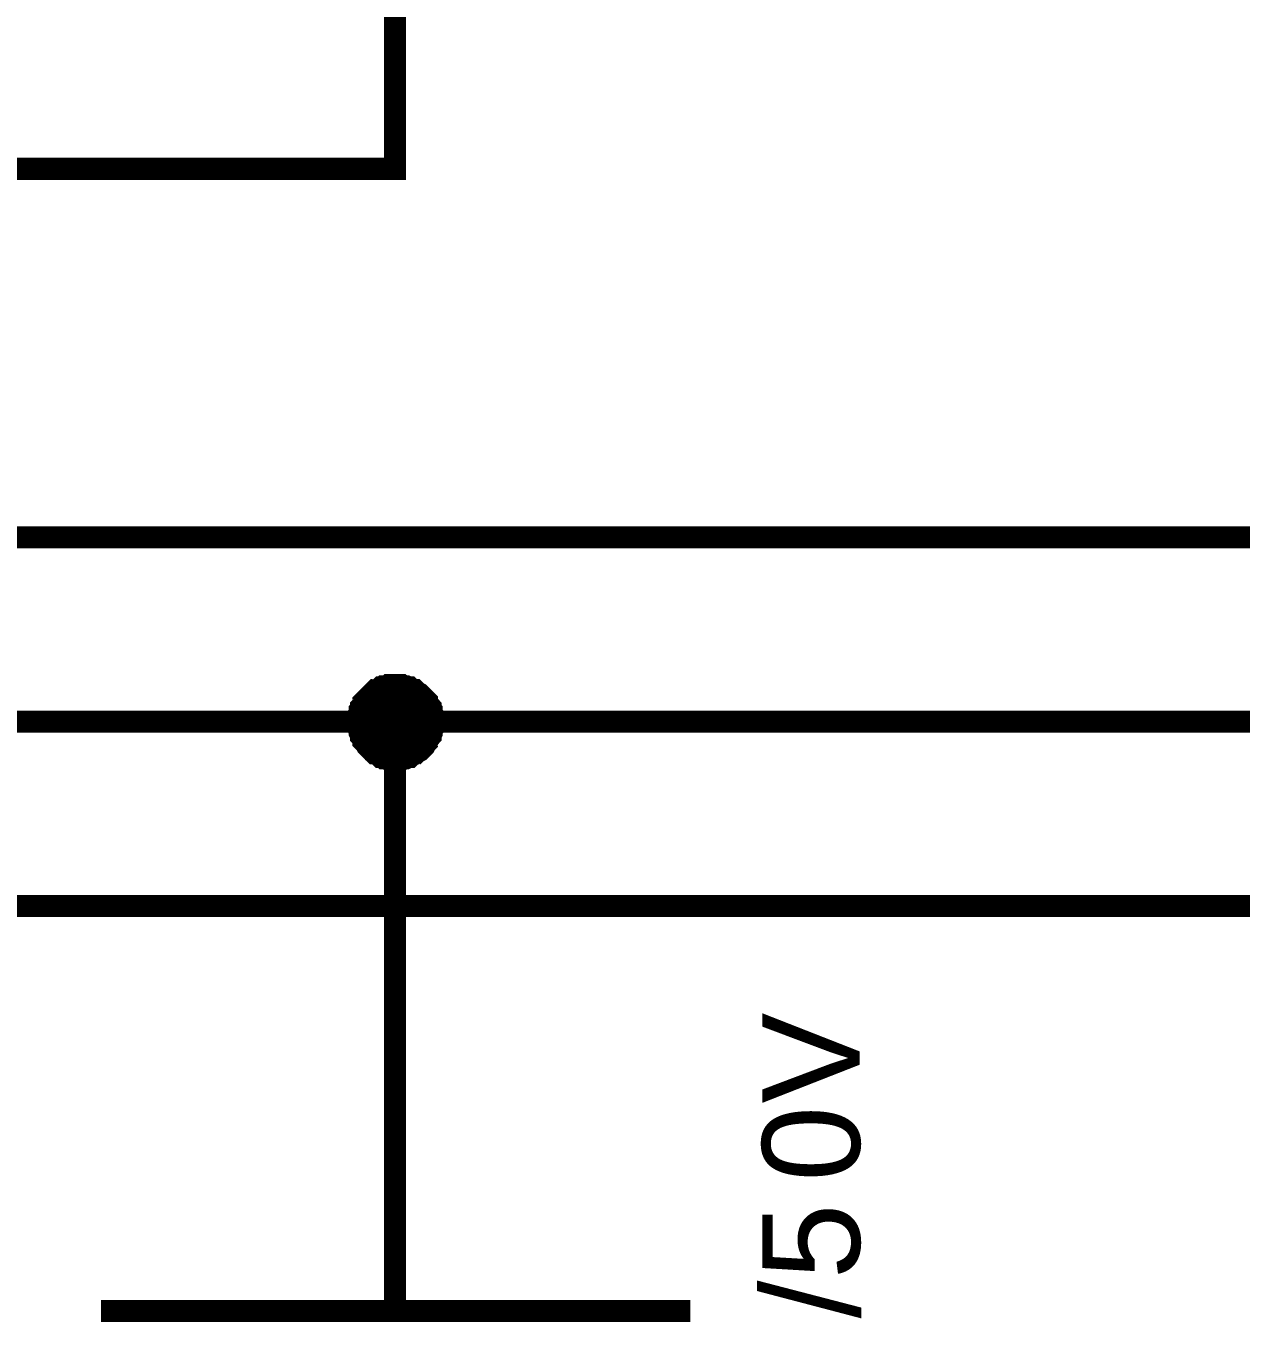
# Model space of a CAD drawing. Header units: millimetres. Extents: x -2024 to 917, y -725 to 13.
# Drawn here: x -1541.61 to -1525.12, y -349.81 to -332.22 of the extents above; entities that cross this region are included whole.
import ezdxf

# ---------------------------------------------------------------- set-up
doc = ezdxf.new("R2010")
doc.units = ezdxf.units.MM
doc.styles.get("Standard").update_dxf_attribs({"font": 'arial.ttf'})

msp = doc.modelspace()

# ---------------------------------------------------------------- linework, layer by layer
at = {"color": 7}
for points, const_width in [([(-1554.08, -327.922), (-1554.08, -334.164), (-1545.341, -334.164), (-1536.602, -334.164), (-1536.602, -331.664)], 0.3), ([(-1411.658, -339.165), (-1545.341, -339.165), (-1686.521, -339.165)], 0.3), ([(-1537.098, -341.666), (-1537.098, -341.632), (-1537.098, -341.616), (-1537.098, -341.583), (-1537.082, -341.566), (-1537.082, -341.533), (-1537.082, -341.517), (-1537.065, -341.5), (-1537.065, -341.467), (-1537.049, -341.45), (-1537.032, -341.434), (-1537.032, -341.401), (-1537.015, -341.384), (-1536.999, -341.367), (-1536.982, -341.351), (-1536.966, -341.334), (-1536.949, -341.318), (-1536.933, -341.301), (-1536.916, -341.285), (-1536.9, -341.268), (-1536.883, -341.252), (-1536.867, -341.235), (-1536.833, -341.235), (-1536.817, -341.218), (-1536.8, -341.202), (-1536.767, -341.202), (-1536.751, -341.185), (-1536.734, -341.185), (-1536.701, -341.185), (-1536.684, -341.169), (-1536.651, -341.169), (-1536.635, -341.169), (-1536.602, -341.169)], 0.3), ([(-1537.098, -341.666), (-1537.098, -341.632), (-1537.098, -341.616), (-1537.098, -341.583), (-1537.082, -341.566), (-1537.082, -341.533), (-1537.082, -341.517), (-1537.065, -341.5), (-1537.065, -341.467), (-1537.049, -341.45), (-1537.032, -341.434), (-1537.032, -341.401), (-1537.015, -341.384), (-1536.999, -341.367), (-1536.982, -341.351), (-1536.966, -341.334), (-1536.949, -341.318), (-1536.933, -341.301), (-1536.916, -341.285), (-1536.9, -341.268), (-1536.883, -341.252), (-1536.867, -341.235), (-1536.833, -341.235), (-1536.817, -341.218), (-1536.8, -341.202), (-1536.767, -341.202), (-1536.751, -341.185), (-1536.734, -341.185), (-1536.701, -341.185), (-1536.684, -341.169), (-1536.651, -341.169), (-1536.635, -341.169), (-1536.602, -341.169)], 0.3), ([(-1537.098, -341.666), (-1537.098, -341.632), (-1537.098, -341.616), (-1537.098, -341.583), (-1537.082, -341.566), (-1537.082, -341.533), (-1537.082, -341.517), (-1537.065, -341.5), (-1537.065, -341.467), (-1537.049, -341.45), (-1537.032, -341.434), (-1537.032, -341.401), (-1537.015, -341.384), (-1536.999, -341.367), (-1536.982, -341.351), (-1536.966, -341.334), (-1536.949, -341.318), (-1536.933, -341.301), (-1536.916, -341.285), (-1536.9, -341.268), (-1536.883, -341.252), (-1536.867, -341.235), (-1536.833, -341.235), (-1536.817, -341.218), (-1536.8, -341.202), (-1536.767, -341.202), (-1536.751, -341.185), (-1536.734, -341.185), (-1536.701, -341.185), (-1536.684, -341.169), (-1536.651, -341.169), (-1536.635, -341.169), (-1536.602, -341.169)], 0.3), ([(-1537.098, -341.666), (-1537.098, -341.632), (-1537.098, -341.616), (-1537.098, -341.583), (-1537.082, -341.566), (-1537.082, -341.533), (-1537.082, -341.517), (-1537.065, -341.5), (-1537.065, -341.467), (-1537.049, -341.45), (-1537.032, -341.434), (-1537.032, -341.401), (-1537.015, -341.384), (-1536.999, -341.367), (-1536.982, -341.351), (-1536.966, -341.334), (-1536.949, -341.318), (-1536.933, -341.301), (-1536.916, -341.285), (-1536.9, -341.268), (-1536.883, -341.252), (-1536.867, -341.235), (-1536.833, -341.235), (-1536.817, -341.218), (-1536.8, -341.202), (-1536.767, -341.202), (-1536.751, -341.185), (-1536.734, -341.185), (-1536.701, -341.185), (-1536.684, -341.169), (-1536.651, -341.169), (-1536.635, -341.169), (-1536.602, -341.169)], 0.3), ([(-1536.602, -341.169), (-1536.602, -341.169)], 0.3), ([(-1536.602, -341.169), (-1536.569, -341.169), (-1536.552, -341.169), (-1536.519, -341.169), (-1536.502, -341.185), (-1536.469, -341.185), (-1536.453, -341.185), (-1536.42, -341.202), (-1536.403, -341.202), (-1536.387, -341.218), (-1536.353, -341.235), (-1536.337, -341.235), (-1536.32, -341.252), (-1536.304, -341.268), (-1536.271, -341.285), (-1536.254, -341.301), (-1536.238, -341.318), (-1536.221, -341.334), (-1536.204, -341.351), (-1536.188, -341.367), (-1536.171, -341.384), (-1536.171, -341.401), (-1536.155, -341.434), (-1536.138, -341.45), (-1536.122, -341.467), (-1536.122, -341.5), (-1536.105, -341.517), (-1536.105, -341.533), (-1536.105, -341.566), (-1536.089, -341.583), (-1536.089, -341.616), (-1536.089, -341.632), (-1536.089, -341.666)], 0.3), ([(-1536.602, -341.169), (-1536.602, -341.169)], 0.3), ([(-1536.602, -341.169), (-1536.569, -341.169), (-1536.552, -341.169), (-1536.519, -341.169), (-1536.502, -341.185), (-1536.469, -341.185), (-1536.453, -341.185), (-1536.42, -341.202), (-1536.403, -341.202), (-1536.387, -341.218), (-1536.353, -341.235), (-1536.337, -341.235), (-1536.32, -341.252), (-1536.304, -341.268), (-1536.271, -341.285), (-1536.254, -341.301), (-1536.238, -341.318), (-1536.221, -341.334), (-1536.204, -341.351), (-1536.188, -341.367), (-1536.171, -341.384), (-1536.171, -341.401), (-1536.155, -341.434), (-1536.138, -341.45), (-1536.122, -341.467), (-1536.122, -341.5), (-1536.105, -341.517), (-1536.105, -341.533), (-1536.105, -341.566), (-1536.089, -341.583), (-1536.089, -341.616), (-1536.089, -341.632), (-1536.089, -341.666)], 0.3), ([(-1536.602, -341.169), (-1536.602, -341.169)], 0.3), ([(-1536.602, -341.169), (-1536.569, -341.169), (-1536.552, -341.169), (-1536.519, -341.169), (-1536.502, -341.185), (-1536.469, -341.185), (-1536.453, -341.185), (-1536.42, -341.202), (-1536.403, -341.202), (-1536.387, -341.218), (-1536.353, -341.235), (-1536.337, -341.235), (-1536.32, -341.252), (-1536.304, -341.268), (-1536.271, -341.285), (-1536.254, -341.301), (-1536.238, -341.318), (-1536.221, -341.334), (-1536.204, -341.351), (-1536.188, -341.367), (-1536.171, -341.384), (-1536.171, -341.401), (-1536.155, -341.434), (-1536.138, -341.45), (-1536.122, -341.467), (-1536.122, -341.5), (-1536.105, -341.517), (-1536.105, -341.533), (-1536.105, -341.566), (-1536.089, -341.583), (-1536.089, -341.616), (-1536.089, -341.632), (-1536.089, -341.666)], 0.3), ([(-1536.602, -341.169), (-1536.602, -341.169)], 0.3), ([(-1536.602, -341.169), (-1536.569, -341.169), (-1536.552, -341.169), (-1536.519, -341.169), (-1536.502, -341.185), (-1536.469, -341.185), (-1536.453, -341.185), (-1536.42, -341.202), (-1536.403, -341.202), (-1536.387, -341.218), (-1536.353, -341.235), (-1536.337, -341.235), (-1536.32, -341.252), (-1536.304, -341.268), (-1536.271, -341.285), (-1536.254, -341.301), (-1536.238, -341.318), (-1536.221, -341.334), (-1536.204, -341.351), (-1536.188, -341.367), (-1536.171, -341.384), (-1536.171, -341.401), (-1536.155, -341.434), (-1536.138, -341.45), (-1536.122, -341.467), (-1536.122, -341.5), (-1536.105, -341.517), (-1536.105, -341.533), (-1536.105, -341.566), (-1536.089, -341.583), (-1536.089, -341.616), (-1536.089, -341.632), (-1536.089, -341.666)], 0.3), ([(-1537.098, -341.666), (-1537.098, -341.632), (-1537.098, -341.616), (-1537.098, -341.583), (-1537.082, -341.566), (-1537.082, -341.533), (-1537.082, -341.517), (-1537.065, -341.5), (-1537.065, -341.467), (-1537.049, -341.45), (-1537.032, -341.434), (-1537.032, -341.401), (-1537.015, -341.384), (-1536.999, -341.367), (-1536.982, -341.351), (-1536.966, -341.334), (-1536.949, -341.318), (-1536.933, -341.301), (-1536.916, -341.285), (-1536.9, -341.268), (-1536.883, -341.252), (-1536.867, -341.235), (-1536.833, -341.235), (-1536.817, -341.218), (-1536.8, -341.202), (-1536.767, -341.202), (-1536.751, -341.185), (-1536.734, -341.185), (-1536.701, -341.185), (-1536.684, -341.169), (-1536.651, -341.169), (-1536.635, -341.169), (-1536.602, -341.169)], 0.0991), ([(-1537.098, -341.666), (-1537.098, -341.632), (-1537.098, -341.616), (-1537.098, -341.583), (-1537.082, -341.566), (-1537.082, -341.533), (-1537.082, -341.517), (-1537.065, -341.5), (-1537.065, -341.467), (-1537.049, -341.45), (-1537.032, -341.434), (-1537.032, -341.401), (-1537.015, -341.384), (-1536.999, -341.367), (-1536.982, -341.351), (-1536.966, -341.334), (-1536.949, -341.318), (-1536.933, -341.301), (-1536.916, -341.285), (-1536.9, -341.268), (-1536.883, -341.252), (-1536.867, -341.235), (-1536.833, -341.235), (-1536.817, -341.218), (-1536.8, -341.202), (-1536.767, -341.202), (-1536.751, -341.185), (-1536.734, -341.185), (-1536.701, -341.185), (-1536.684, -341.169), (-1536.651, -341.169), (-1536.635, -341.169), (-1536.602, -341.169)], 0.0991), ([(-1537.098, -341.666), (-1537.098, -341.632), (-1537.098, -341.616), (-1537.098, -341.583), (-1537.082, -341.566), (-1537.082, -341.533), (-1537.082, -341.517), (-1537.065, -341.5), (-1537.065, -341.467), (-1537.049, -341.45), (-1537.032, -341.434), (-1537.032, -341.401), (-1537.015, -341.384), (-1536.999, -341.367), (-1536.982, -341.351), (-1536.966, -341.334), (-1536.949, -341.318), (-1536.933, -341.301), (-1536.916, -341.285), (-1536.9, -341.268), (-1536.883, -341.252), (-1536.867, -341.235), (-1536.833, -341.235), (-1536.817, -341.218), (-1536.8, -341.202), (-1536.767, -341.202), (-1536.751, -341.185), (-1536.734, -341.185), (-1536.701, -341.185), (-1536.684, -341.169), (-1536.651, -341.169), (-1536.635, -341.169), (-1536.602, -341.169)], 0.0991), ([(-1537.098, -341.666), (-1537.098, -341.632), (-1537.098, -341.616), (-1537.098, -341.583), (-1537.082, -341.566), (-1537.082, -341.533), (-1537.082, -341.517), (-1537.065, -341.5), (-1537.065, -341.467), (-1537.049, -341.45), (-1537.032, -341.434), (-1537.032, -341.401), (-1537.015, -341.384), (-1536.999, -341.367), (-1536.982, -341.351), (-1536.966, -341.334), (-1536.949, -341.318), (-1536.933, -341.301), (-1536.916, -341.285), (-1536.9, -341.268), (-1536.883, -341.252), (-1536.867, -341.235), (-1536.833, -341.235), (-1536.817, -341.218), (-1536.8, -341.202), (-1536.767, -341.202), (-1536.751, -341.185), (-1536.734, -341.185), (-1536.701, -341.185), (-1536.684, -341.169), (-1536.651, -341.169), (-1536.635, -341.169), (-1536.602, -341.169)], 0.0991), ([(-1536.602, -341.169), (-1536.602, -341.169)], 0.0991), ([(-1536.602, -341.169), (-1536.569, -341.169), (-1536.552, -341.169), (-1536.519, -341.169), (-1536.502, -341.185), (-1536.469, -341.185), (-1536.453, -341.185), (-1536.42, -341.202), (-1536.403, -341.202), (-1536.387, -341.218), (-1536.353, -341.235), (-1536.337, -341.235), (-1536.32, -341.252), (-1536.304, -341.268), (-1536.271, -341.285), (-1536.254, -341.301), (-1536.238, -341.318), (-1536.221, -341.334), (-1536.204, -341.351), (-1536.188, -341.367), (-1536.171, -341.384), (-1536.171, -341.401), (-1536.155, -341.434), (-1536.138, -341.45), (-1536.122, -341.467), (-1536.122, -341.5), (-1536.105, -341.517), (-1536.105, -341.533), (-1536.105, -341.566), (-1536.089, -341.583), (-1536.089, -341.616), (-1536.089, -341.632), (-1536.089, -341.666)], 0.0991), ([(-1536.602, -341.169), (-1536.602, -341.169)], 0.0991), ([(-1536.602, -341.169), (-1536.569, -341.169), (-1536.552, -341.169), (-1536.519, -341.169), (-1536.502, -341.185), (-1536.469, -341.185), (-1536.453, -341.185), (-1536.42, -341.202), (-1536.403, -341.202), (-1536.387, -341.218), (-1536.353, -341.235), (-1536.337, -341.235), (-1536.32, -341.252), (-1536.304, -341.268), (-1536.271, -341.285), (-1536.254, -341.301), (-1536.238, -341.318), (-1536.221, -341.334), (-1536.204, -341.351), (-1536.188, -341.367), (-1536.171, -341.384), (-1536.171, -341.401), (-1536.155, -341.434), (-1536.138, -341.45), (-1536.122, -341.467), (-1536.122, -341.5), (-1536.105, -341.517), (-1536.105, -341.533), (-1536.105, -341.566), (-1536.089, -341.583), (-1536.089, -341.616), (-1536.089, -341.632), (-1536.089, -341.666)], 0.0991), ([(-1536.602, -341.169), (-1536.602, -341.169)], 0.0991), ([(-1536.602, -341.169), (-1536.569, -341.169), (-1536.552, -341.169), (-1536.519, -341.169), (-1536.502, -341.185), (-1536.469, -341.185), (-1536.453, -341.185), (-1536.42, -341.202), (-1536.403, -341.202), (-1536.387, -341.218), (-1536.353, -341.235), (-1536.337, -341.235), (-1536.32, -341.252), (-1536.304, -341.268), (-1536.271, -341.285), (-1536.254, -341.301), (-1536.238, -341.318), (-1536.221, -341.334), (-1536.204, -341.351), (-1536.188, -341.367), (-1536.171, -341.384), (-1536.171, -341.401), (-1536.155, -341.434), (-1536.138, -341.45), (-1536.122, -341.467), (-1536.122, -341.5), (-1536.105, -341.517), (-1536.105, -341.533), (-1536.105, -341.566), (-1536.089, -341.583), (-1536.089, -341.616), (-1536.089, -341.632), (-1536.089, -341.666)], 0.0991), ([(-1536.602, -341.169), (-1536.602, -341.169)], 0.0991), ([(-1536.602, -341.169), (-1536.569, -341.169), (-1536.552, -341.169), (-1536.519, -341.169), (-1536.502, -341.185), (-1536.469, -341.185), (-1536.453, -341.185), (-1536.42, -341.202), (-1536.403, -341.202), (-1536.387, -341.218), (-1536.353, -341.235), (-1536.337, -341.235), (-1536.32, -341.252), (-1536.304, -341.268), (-1536.271, -341.285), (-1536.254, -341.301), (-1536.238, -341.318), (-1536.221, -341.334), (-1536.204, -341.351), (-1536.188, -341.367), (-1536.171, -341.384), (-1536.171, -341.401), (-1536.155, -341.434), (-1536.138, -341.45), (-1536.122, -341.467), (-1536.122, -341.5), (-1536.105, -341.517), (-1536.105, -341.533), (-1536.105, -341.566), (-1536.089, -341.583), (-1536.089, -341.616), (-1536.089, -341.632), (-1536.089, -341.666)], 0.0991), ([(-1411.658, -341.666), (-1536.602, -341.666), (-1686.521, -341.666)], 0.3), ([(-1536.602, -342.179), (-1536.635, -342.179), (-1536.651, -342.179), (-1536.684, -342.179), (-1536.701, -342.162), (-1536.734, -342.162), (-1536.751, -342.162), (-1536.767, -342.146), (-1536.8, -342.146), (-1536.817, -342.129), (-1536.833, -342.113), (-1536.867, -342.096), (-1536.883, -342.096), (-1536.9, -342.08), (-1536.916, -342.063), (-1536.933, -342.046), (-1536.949, -342.03), (-1536.966, -342.013), (-1536.982, -341.997), (-1536.999, -341.964), (-1537.015, -341.947), (-1537.032, -341.93), (-1537.032, -341.914), (-1537.049, -341.881), (-1537.065, -341.864), (-1537.065, -341.848), (-1537.082, -341.815), (-1537.082, -341.798), (-1537.082, -341.765), (-1537.098, -341.748), (-1537.098, -341.715), (-1537.098, -341.699), (-1537.098, -341.666)], 0.3), ([(-1537.098, -341.666), (-1537.098, -341.666)], 0.3), ([(-1536.602, -342.179), (-1536.635, -342.179), (-1536.651, -342.179), (-1536.684, -342.179), (-1536.701, -342.162), (-1536.734, -342.162), (-1536.751, -342.162), (-1536.767, -342.146), (-1536.8, -342.146), (-1536.817, -342.129), (-1536.833, -342.113), (-1536.867, -342.096), (-1536.883, -342.096), (-1536.9, -342.08), (-1536.916, -342.063), (-1536.933, -342.046), (-1536.949, -342.03), (-1536.966, -342.013), (-1536.982, -341.997), (-1536.999, -341.964), (-1537.015, -341.947), (-1537.032, -341.93), (-1537.032, -341.914), (-1537.049, -341.881), (-1537.065, -341.864), (-1537.065, -341.848), (-1537.082, -341.815), (-1537.082, -341.798), (-1537.082, -341.765), (-1537.098, -341.748), (-1537.098, -341.715), (-1537.098, -341.699), (-1537.098, -341.666)], 0.3), ([(-1537.098, -341.666), (-1537.098, -341.666)], 0.3), ([(-1536.602, -342.179), (-1536.635, -342.179), (-1536.651, -342.179), (-1536.684, -342.179), (-1536.701, -342.162), (-1536.734, -342.162), (-1536.751, -342.162), (-1536.767, -342.146), (-1536.8, -342.146), (-1536.817, -342.129), (-1536.833, -342.113), (-1536.867, -342.096), (-1536.883, -342.096), (-1536.9, -342.08), (-1536.916, -342.063), (-1536.933, -342.046), (-1536.949, -342.03), (-1536.966, -342.013), (-1536.982, -341.997), (-1536.999, -341.964), (-1537.015, -341.947), (-1537.032, -341.93), (-1537.032, -341.914), (-1537.049, -341.881), (-1537.065, -341.864), (-1537.065, -341.848), (-1537.082, -341.815), (-1537.082, -341.798), (-1537.082, -341.765), (-1537.098, -341.748), (-1537.098, -341.715), (-1537.098, -341.699), (-1537.098, -341.666)], 0.3), ([(-1537.098, -341.666), (-1537.098, -341.666)], 0.3), ([(-1536.602, -342.179), (-1536.635, -342.179), (-1536.651, -342.179), (-1536.684, -342.179), (-1536.701, -342.162), (-1536.734, -342.162), (-1536.751, -342.162), (-1536.767, -342.146), (-1536.8, -342.146), (-1536.817, -342.129), (-1536.833, -342.113), (-1536.867, -342.096), (-1536.883, -342.096), (-1536.9, -342.08), (-1536.916, -342.063), (-1536.933, -342.046), (-1536.949, -342.03), (-1536.966, -342.013), (-1536.982, -341.997), (-1536.999, -341.964), (-1537.015, -341.947), (-1537.032, -341.93), (-1537.032, -341.914), (-1537.049, -341.881), (-1537.065, -341.864), (-1537.065, -341.848), (-1537.082, -341.815), (-1537.082, -341.798), (-1537.082, -341.765), (-1537.098, -341.748), (-1537.098, -341.715), (-1537.098, -341.699), (-1537.098, -341.666)], 0.3), ([(-1537.098, -341.666), (-1537.098, -341.666)], 0.3), ([(-1536.089, -341.666), (-1536.089, -341.699), (-1536.089, -341.715), (-1536.089, -341.748), (-1536.105, -341.765), (-1536.105, -341.798), (-1536.105, -341.815), (-1536.122, -341.848), (-1536.122, -341.864), (-1536.138, -341.881), (-1536.155, -341.914), (-1536.171, -341.93), (-1536.171, -341.947), (-1536.188, -341.964), (-1536.204, -341.997), (-1536.221, -342.013), (-1536.238, -342.03), (-1536.254, -342.046), (-1536.271, -342.063), (-1536.304, -342.08), (-1536.32, -342.096), (-1536.337, -342.096), (-1536.353, -342.113), (-1536.387, -342.129), (-1536.403, -342.146), (-1536.42, -342.146), (-1536.453, -342.162), (-1536.469, -342.162), (-1536.502, -342.162), (-1536.519, -342.179), (-1536.552, -342.179), (-1536.569, -342.179), (-1536.602, -342.179)], 0.3), ([(-1536.602, -341.666), (-1536.602, -346.666)], 0.3), ([(-1536.089, -341.666), (-1536.089, -341.699), (-1536.089, -341.715), (-1536.089, -341.748), (-1536.105, -341.765), (-1536.105, -341.798), (-1536.105, -341.815), (-1536.122, -341.848), (-1536.122, -341.864), (-1536.138, -341.881), (-1536.155, -341.914), (-1536.171, -341.93), (-1536.171, -341.947), (-1536.188, -341.964), (-1536.204, -341.997), (-1536.221, -342.013), (-1536.238, -342.03), (-1536.254, -342.046), (-1536.271, -342.063), (-1536.304, -342.08), (-1536.32, -342.096), (-1536.337, -342.096), (-1536.353, -342.113), (-1536.387, -342.129), (-1536.403, -342.146), (-1536.42, -342.146), (-1536.453, -342.162), (-1536.469, -342.162), (-1536.502, -342.162), (-1536.519, -342.179), (-1536.552, -342.179), (-1536.569, -342.179), (-1536.602, -342.179)], 0.3), ([(-1536.089, -341.666), (-1536.089, -341.699), (-1536.089, -341.715), (-1536.089, -341.748), (-1536.105, -341.765), (-1536.105, -341.798), (-1536.105, -341.815), (-1536.122, -341.848), (-1536.122, -341.864), (-1536.138, -341.881), (-1536.155, -341.914), (-1536.171, -341.93), (-1536.171, -341.947), (-1536.188, -341.964), (-1536.204, -341.997), (-1536.221, -342.013), (-1536.238, -342.03), (-1536.254, -342.046), (-1536.271, -342.063), (-1536.304, -342.08), (-1536.32, -342.096), (-1536.337, -342.096), (-1536.353, -342.113), (-1536.387, -342.129), (-1536.403, -342.146), (-1536.42, -342.146), (-1536.453, -342.162), (-1536.469, -342.162), (-1536.502, -342.162), (-1536.519, -342.179), (-1536.552, -342.179), (-1536.569, -342.179), (-1536.602, -342.179)], 0.3), ([(-1536.089, -341.666), (-1536.089, -341.699), (-1536.089, -341.715), (-1536.089, -341.748), (-1536.105, -341.765), (-1536.105, -341.798), (-1536.105, -341.815), (-1536.122, -341.848), (-1536.122, -341.864), (-1536.138, -341.881), (-1536.155, -341.914), (-1536.171, -341.93), (-1536.171, -341.947), (-1536.188, -341.964), (-1536.204, -341.997), (-1536.221, -342.013), (-1536.238, -342.03), (-1536.254, -342.046), (-1536.271, -342.063), (-1536.304, -342.08), (-1536.32, -342.096), (-1536.337, -342.096), (-1536.353, -342.113), (-1536.387, -342.129), (-1536.403, -342.146), (-1536.42, -342.146), (-1536.453, -342.162), (-1536.469, -342.162), (-1536.502, -342.162), (-1536.519, -342.179), (-1536.552, -342.179), (-1536.569, -342.179), (-1536.602, -342.179)], 0.3), ([(-1536.089, -341.666), (-1536.089, -341.666), (-1536.089, -341.666), (-1536.089, -341.666), (-1536.089, -341.666), (-1536.089, -341.666), (-1536.089, -341.666), (-1536.089, -341.666), (-1536.089, -341.666), (-1536.089, -341.666), (-1536.089, -341.666), (-1536.089, -341.666), (-1536.089, -341.666), (-1536.089, -341.666), (-1536.089, -341.666), (-1536.089, -341.666), (-1536.089, -341.666), (-1536.089, -341.666), (-1536.089, -341.666), (-1536.089, -341.666), (-1536.089, -341.666), (-1536.089, -341.666), (-1536.089, -341.666), (-1536.089, -341.666), (-1536.089, -341.666), (-1536.089, -341.666), (-1536.089, -341.666), (-1536.089, -341.666), (-1536.089, -341.666), (-1536.089, -341.666), (-1536.089, -341.666), (-1536.089, -341.666), (-1536.089, -341.666)], 0.3), ([(-1536.089, -341.666), (-1536.089, -341.666)], 0.3), ([(-1536.089, -341.666), (-1536.089, -341.666), (-1536.089, -341.666), (-1536.089, -341.666), (-1536.089, -341.666), (-1536.089, -341.666), (-1536.089, -341.666), (-1536.089, -341.666), (-1536.089, -341.666), (-1536.089, -341.666), (-1536.089, -341.666), (-1536.089, -341.666), (-1536.089, -341.666), (-1536.089, -341.666), (-1536.089, -341.666), (-1536.089, -341.666), (-1536.089, -341.666), (-1536.089, -341.666), (-1536.089, -341.666), (-1536.089, -341.666), (-1536.089, -341.666), (-1536.089, -341.666), (-1536.089, -341.666), (-1536.089, -341.666), (-1536.089, -341.666), (-1536.089, -341.666), (-1536.089, -341.666), (-1536.089, -341.666), (-1536.089, -341.666), (-1536.089, -341.666), (-1536.089, -341.666), (-1536.089, -341.666), (-1536.089, -341.666)], 0.3), ([(-1536.089, -341.666), (-1536.089, -341.666)], 0.3), ([(-1536.089, -341.666), (-1536.089, -341.666), (-1536.089, -341.666), (-1536.089, -341.666), (-1536.089, -341.666), (-1536.089, -341.666), (-1536.089, -341.666), (-1536.089, -341.666), (-1536.089, -341.666), (-1536.089, -341.666), (-1536.089, -341.666), (-1536.089, -341.666), (-1536.089, -341.666), (-1536.089, -341.666), (-1536.089, -341.666), (-1536.089, -341.666), (-1536.089, -341.666), (-1536.089, -341.666), (-1536.089, -341.666), (-1536.089, -341.666), (-1536.089, -341.666), (-1536.089, -341.666), (-1536.089, -341.666), (-1536.089, -341.666), (-1536.089, -341.666), (-1536.089, -341.666), (-1536.089, -341.666), (-1536.089, -341.666), (-1536.089, -341.666), (-1536.089, -341.666), (-1536.089, -341.666), (-1536.089, -341.666), (-1536.089, -341.666)], 0.3), ([(-1536.089, -341.666), (-1536.089, -341.666)], 0.3), ([(-1536.089, -341.666), (-1536.089, -341.666), (-1536.089, -341.666), (-1536.089, -341.666), (-1536.089, -341.666), (-1536.089, -341.666), (-1536.089, -341.666), (-1536.089, -341.666), (-1536.089, -341.666), (-1536.089, -341.666), (-1536.089, -341.666), (-1536.089, -341.666), (-1536.089, -341.666), (-1536.089, -341.666), (-1536.089, -341.666), (-1536.089, -341.666), (-1536.089, -341.666), (-1536.089, -341.666), (-1536.089, -341.666), (-1536.089, -341.666), (-1536.089, -341.666), (-1536.089, -341.666), (-1536.089, -341.666), (-1536.089, -341.666), (-1536.089, -341.666), (-1536.089, -341.666), (-1536.089, -341.666), (-1536.089, -341.666), (-1536.089, -341.666), (-1536.089, -341.666), (-1536.089, -341.666), (-1536.089, -341.666), (-1536.089, -341.666)], 0.3), ([(-1536.089, -341.666), (-1536.089, -341.666)], 0.3), ([(-1536.602, -342.179), (-1536.635, -342.179), (-1536.651, -342.179), (-1536.684, -342.179), (-1536.701, -342.162), (-1536.734, -342.162), (-1536.751, -342.162), (-1536.767, -342.146), (-1536.8, -342.146), (-1536.817, -342.129), (-1536.833, -342.113), (-1536.867, -342.096), (-1536.883, -342.096), (-1536.9, -342.08), (-1536.916, -342.063), (-1536.933, -342.046), (-1536.949, -342.03), (-1536.966, -342.013), (-1536.982, -341.997), (-1536.999, -341.964), (-1537.015, -341.947), (-1537.032, -341.93), (-1537.032, -341.914), (-1537.049, -341.881), (-1537.065, -341.864), (-1537.065, -341.848), (-1537.082, -341.815), (-1537.082, -341.798), (-1537.082, -341.765), (-1537.098, -341.748), (-1537.098, -341.715), (-1537.098, -341.699), (-1537.098, -341.666)], 0.0991), ([(-1537.098, -341.666), (-1537.098, -341.666)], 0.0991), ([(-1536.602, -342.179), (-1536.635, -342.179), (-1536.651, -342.179), (-1536.684, -342.179), (-1536.701, -342.162), (-1536.734, -342.162), (-1536.751, -342.162), (-1536.767, -342.146), (-1536.8, -342.146), (-1536.817, -342.129), (-1536.833, -342.113), (-1536.867, -342.096), (-1536.883, -342.096), (-1536.9, -342.08), (-1536.916, -342.063), (-1536.933, -342.046), (-1536.949, -342.03), (-1536.966, -342.013), (-1536.982, -341.997), (-1536.999, -341.964), (-1537.015, -341.947), (-1537.032, -341.93), (-1537.032, -341.914), (-1537.049, -341.881), (-1537.065, -341.864), (-1537.065, -341.848), (-1537.082, -341.815), (-1537.082, -341.798), (-1537.082, -341.765), (-1537.098, -341.748), (-1537.098, -341.715), (-1537.098, -341.699), (-1537.098, -341.666)], 0.0991), ([(-1537.098, -341.666), (-1537.098, -341.666)], 0.0991), ([(-1536.602, -342.179), (-1536.635, -342.179), (-1536.651, -342.179), (-1536.684, -342.179), (-1536.701, -342.162), (-1536.734, -342.162), (-1536.751, -342.162), (-1536.767, -342.146), (-1536.8, -342.146), (-1536.817, -342.129), (-1536.833, -342.113), (-1536.867, -342.096), (-1536.883, -342.096), (-1536.9, -342.08), (-1536.916, -342.063), (-1536.933, -342.046), (-1536.949, -342.03), (-1536.966, -342.013), (-1536.982, -341.997), (-1536.999, -341.964), (-1537.015, -341.947), (-1537.032, -341.93), (-1537.032, -341.914), (-1537.049, -341.881), (-1537.065, -341.864), (-1537.065, -341.848), (-1537.082, -341.815), (-1537.082, -341.798), (-1537.082, -341.765), (-1537.098, -341.748), (-1537.098, -341.715), (-1537.098, -341.699), (-1537.098, -341.666)], 0.0991), ([(-1537.098, -341.666), (-1537.098, -341.666)], 0.0991), ([(-1536.602, -342.179), (-1536.635, -342.179), (-1536.651, -342.179), (-1536.684, -342.179), (-1536.701, -342.162), (-1536.734, -342.162), (-1536.751, -342.162), (-1536.767, -342.146), (-1536.8, -342.146), (-1536.817, -342.129), (-1536.833, -342.113), (-1536.867, -342.096), (-1536.883, -342.096), (-1536.9, -342.08), (-1536.916, -342.063), (-1536.933, -342.046), (-1536.949, -342.03), (-1536.966, -342.013), (-1536.982, -341.997), (-1536.999, -341.964), (-1537.015, -341.947), (-1537.032, -341.93), (-1537.032, -341.914), (-1537.049, -341.881), (-1537.065, -341.864), (-1537.065, -341.848), (-1537.082, -341.815), (-1537.082, -341.798), (-1537.082, -341.765), (-1537.098, -341.748), (-1537.098, -341.715), (-1537.098, -341.699), (-1537.098, -341.666)], 0.0991), ([(-1537.098, -341.666), (-1537.098, -341.666)], 0.0991), ([(-1536.089, -341.666), (-1536.089, -341.699), (-1536.089, -341.715), (-1536.089, -341.748), (-1536.105, -341.765), (-1536.105, -341.798), (-1536.105, -341.815), (-1536.122, -341.848), (-1536.122, -341.864), (-1536.138, -341.881), (-1536.155, -341.914), (-1536.171, -341.93), (-1536.171, -341.947), (-1536.188, -341.964), (-1536.204, -341.997), (-1536.221, -342.013), (-1536.238, -342.03), (-1536.254, -342.046), (-1536.271, -342.063), (-1536.304, -342.08), (-1536.32, -342.096), (-1536.337, -342.096), (-1536.353, -342.113), (-1536.387, -342.129), (-1536.403, -342.146), (-1536.42, -342.146), (-1536.453, -342.162), (-1536.469, -342.162), (-1536.502, -342.162), (-1536.519, -342.179), (-1536.552, -342.179), (-1536.569, -342.179), (-1536.602, -342.179)], 0.0991), ([(-1536.089, -341.666), (-1536.089, -341.699), (-1536.089, -341.715), (-1536.089, -341.748), (-1536.105, -341.765), (-1536.105, -341.798), (-1536.105, -341.815), (-1536.122, -341.848), (-1536.122, -341.864), (-1536.138, -341.881), (-1536.155, -341.914), (-1536.171, -341.93), (-1536.171, -341.947), (-1536.188, -341.964), (-1536.204, -341.997), (-1536.221, -342.013), (-1536.238, -342.03), (-1536.254, -342.046), (-1536.271, -342.063), (-1536.304, -342.08), (-1536.32, -342.096), (-1536.337, -342.096), (-1536.353, -342.113), (-1536.387, -342.129), (-1536.403, -342.146), (-1536.42, -342.146), (-1536.453, -342.162), (-1536.469, -342.162), (-1536.502, -342.162), (-1536.519, -342.179), (-1536.552, -342.179), (-1536.569, -342.179), (-1536.602, -342.179)], 0.0991), ([(-1536.089, -341.666), (-1536.089, -341.699), (-1536.089, -341.715), (-1536.089, -341.748), (-1536.105, -341.765), (-1536.105, -341.798), (-1536.105, -341.815), (-1536.122, -341.848), (-1536.122, -341.864), (-1536.138, -341.881), (-1536.155, -341.914), (-1536.171, -341.93), (-1536.171, -341.947), (-1536.188, -341.964), (-1536.204, -341.997), (-1536.221, -342.013), (-1536.238, -342.03), (-1536.254, -342.046), (-1536.271, -342.063), (-1536.304, -342.08), (-1536.32, -342.096), (-1536.337, -342.096), (-1536.353, -342.113), (-1536.387, -342.129), (-1536.403, -342.146), (-1536.42, -342.146), (-1536.453, -342.162), (-1536.469, -342.162), (-1536.502, -342.162), (-1536.519, -342.179), (-1536.552, -342.179), (-1536.569, -342.179), (-1536.602, -342.179)], 0.0991), ([(-1536.089, -341.666), (-1536.089, -341.699), (-1536.089, -341.715), (-1536.089, -341.748), (-1536.105, -341.765), (-1536.105, -341.798), (-1536.105, -341.815), (-1536.122, -341.848), (-1536.122, -341.864), (-1536.138, -341.881), (-1536.155, -341.914), (-1536.171, -341.93), (-1536.171, -341.947), (-1536.188, -341.964), (-1536.204, -341.997), (-1536.221, -342.013), (-1536.238, -342.03), (-1536.254, -342.046), (-1536.271, -342.063), (-1536.304, -342.08), (-1536.32, -342.096), (-1536.337, -342.096), (-1536.353, -342.113), (-1536.387, -342.129), (-1536.403, -342.146), (-1536.42, -342.146), (-1536.453, -342.162), (-1536.469, -342.162), (-1536.502, -342.162), (-1536.519, -342.179), (-1536.552, -342.179), (-1536.569, -342.179), (-1536.602, -342.179)], 0.0991), ([(-1536.089, -341.666), (-1536.089, -341.666), (-1536.089, -341.666), (-1536.089, -341.666), (-1536.089, -341.666), (-1536.089, -341.666), (-1536.089, -341.666), (-1536.089, -341.666), (-1536.089, -341.666), (-1536.089, -341.666), (-1536.089, -341.666), (-1536.089, -341.666), (-1536.089, -341.666), (-1536.089, -341.666), (-1536.089, -341.666), (-1536.089, -341.666), (-1536.089, -341.666), (-1536.089, -341.666), (-1536.089, -341.666), (-1536.089, -341.666), (-1536.089, -341.666), (-1536.089, -341.666), (-1536.089, -341.666), (-1536.089, -341.666), (-1536.089, -341.666), (-1536.089, -341.666), (-1536.089, -341.666), (-1536.089, -341.666), (-1536.089, -341.666), (-1536.089, -341.666), (-1536.089, -341.666), (-1536.089, -341.666), (-1536.089, -341.666)], 0.0991), ([(-1536.089, -341.666), (-1536.089, -341.666)], 0.0991), ([(-1536.089, -341.666), (-1536.089, -341.666), (-1536.089, -341.666), (-1536.089, -341.666), (-1536.089, -341.666), (-1536.089, -341.666), (-1536.089, -341.666), (-1536.089, -341.666), (-1536.089, -341.666), (-1536.089, -341.666), (-1536.089, -341.666), (-1536.089, -341.666), (-1536.089, -341.666), (-1536.089, -341.666), (-1536.089, -341.666), (-1536.089, -341.666), (-1536.089, -341.666), (-1536.089, -341.666), (-1536.089, -341.666), (-1536.089, -341.666), (-1536.089, -341.666), (-1536.089, -341.666), (-1536.089, -341.666), (-1536.089, -341.666), (-1536.089, -341.666), (-1536.089, -341.666), (-1536.089, -341.666), (-1536.089, -341.666), (-1536.089, -341.666), (-1536.089, -341.666), (-1536.089, -341.666), (-1536.089, -341.666), (-1536.089, -341.666)], 0.0991), ([(-1536.089, -341.666), (-1536.089, -341.666)], 0.0991), ([(-1536.089, -341.666), (-1536.089, -341.666), (-1536.089, -341.666), (-1536.089, -341.666), (-1536.089, -341.666), (-1536.089, -341.666), (-1536.089, -341.666), (-1536.089, -341.666), (-1536.089, -341.666), (-1536.089, -341.666), (-1536.089, -341.666), (-1536.089, -341.666), (-1536.089, -341.666), (-1536.089, -341.666), (-1536.089, -341.666), (-1536.089, -341.666), (-1536.089, -341.666), (-1536.089, -341.666), (-1536.089, -341.666), (-1536.089, -341.666), (-1536.089, -341.666), (-1536.089, -341.666), (-1536.089, -341.666), (-1536.089, -341.666), (-1536.089, -341.666), (-1536.089, -341.666), (-1536.089, -341.666), (-1536.089, -341.666), (-1536.089, -341.666), (-1536.089, -341.666), (-1536.089, -341.666), (-1536.089, -341.666), (-1536.089, -341.666)], 0.0991), ([(-1536.089, -341.666), (-1536.089, -341.666)], 0.0991), ([(-1536.089, -341.666), (-1536.089, -341.666), (-1536.089, -341.666), (-1536.089, -341.666), (-1536.089, -341.666), (-1536.089, -341.666), (-1536.089, -341.666), (-1536.089, -341.666), (-1536.089, -341.666), (-1536.089, -341.666), (-1536.089, -341.666), (-1536.089, -341.666), (-1536.089, -341.666), (-1536.089, -341.666), (-1536.089, -341.666), (-1536.089, -341.666), (-1536.089, -341.666), (-1536.089, -341.666), (-1536.089, -341.666), (-1536.089, -341.666), (-1536.089, -341.666), (-1536.089, -341.666), (-1536.089, -341.666), (-1536.089, -341.666), (-1536.089, -341.666), (-1536.089, -341.666), (-1536.089, -341.666), (-1536.089, -341.666), (-1536.089, -341.666), (-1536.089, -341.666), (-1536.089, -341.666), (-1536.089, -341.666), (-1536.089, -341.666)], 0.0991), ([(-1536.089, -341.666), (-1536.089, -341.666)], 0.0991), ([(-1411.658, -344.166), (-1554.08, -344.166), (-1686.521, -344.166)], 0.3), ([(-1536.602, -349.663), (-1536.602, -346.666)], 0.3), ([(-1540.591, -349.663), (-1532.596, -349.663)], 0.3)]:
    msp.add_lwpolyline(points, dxfattribs=dict(at, const_width=const_width))
at = {"color": 7, "const_width": 0.508}
msp.add_lwpolyline([(-1536.852, -341.662, 1), (-1536.344, -341.662, 1)], format="xyb", close=True, dxfattribs=at)

# ---------------------------------------------------------------- texts
at = {"color": 7}
for s, p in [('V', (-1530.296, -346.848)), ('0', (-1530.296, -347.908)), ('5', (-1530.296, -349.233)), ('/', (-1530.296, -349.763))]:
    msp.add_text(s, height=1.325, rotation=90, dxfattribs=at).set_placement(p)

doc.saveas('drawing.dxf')
